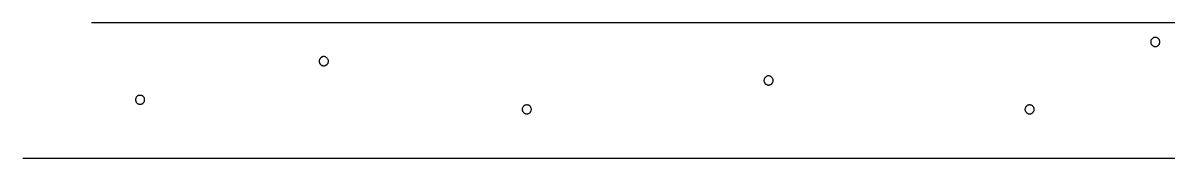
# Model space of a CAD drawing. Header units: metres. Extents: x 0 to 420, y 0 to 297.
# Drawn here: x 237.51 to 280.02, y 215.12 to 220.16 of the extents above; entities that cross this region are included whole.
import ezdxf

# ---------------------------------------------------------------- set-up
doc = ezdxf.new("R2010")
doc.units = ezdxf.units.M

msp = doc.modelspace()

# ---------------------------------------------------------------- linework, layer by layer
for p, q in [((300.09, 220.16), (240.06, 220.16)), ((279.39, 219.5), (279.38, 219.48)), ((279.38, 219.48), (279.38, 219.46)), ((279.38, 219.46), (279.38, 219.45)), ((279.38, 219.45), (279.38, 219.43)), ((279.38, 219.45), (279.38, 219.45)), ((279.38, 219.43), (279.38, 219.41)), ((279.38, 219.41), (279.39, 219.4)), ((279.4, 219.53), (279.39, 219.51)), ((279.39, 219.51), (279.39, 219.5)), ((279.39, 219.4), (279.39, 219.38)), ((279.39, 219.38), (279.4, 219.37)), ((279.41, 219.54), (279.4, 219.53)), ((279.42, 219.55), (279.41, 219.54)), ((279.43, 219.57), (279.42, 219.55)), ((279.44, 219.58), (279.43, 219.57)), ((279.46, 219.59), (279.44, 219.58)), ((279.47, 219.6), (279.46, 219.59)), ((279.49, 219.6), (279.47, 219.6)), ((279.5, 219.61), (279.49, 219.6)), ((279.52, 219.61), (279.5, 219.61)), ((279.53, 219.61), (279.52, 219.61)), ((279.55, 219.62), (279.53, 219.61)), ((279.57, 219.61), (279.55, 219.62)), ((279.58, 219.61), (279.57, 219.61)), ((279.6, 219.61), (279.58, 219.61)), ((279.62, 219.6), (279.6, 219.61)), ((279.63, 219.6), (279.62, 219.6)), ((279.64, 219.59), (279.63, 219.6)), ((279.66, 219.58), (279.64, 219.59)), ((279.67, 219.57), (279.66, 219.58)), ((279.68, 219.55), (279.67, 219.57)), ((279.69, 219.54), (279.68, 219.55)), ((279.7, 219.53), (279.69, 219.54)), ((279.71, 219.51), (279.7, 219.53)), ((279.7, 219.37), (279.71, 219.38)), ((279.71, 219.5), (279.71, 219.51)), ((279.72, 219.48), (279.71, 219.5)), ((279.71, 219.4), (279.72, 219.41)), ((279.71, 219.38), (279.71, 219.4)), ((279.72, 219.46), (279.72, 219.48)), ((279.72, 219.45), (279.72, 219.46)), ((279.72, 219.43), (279.72, 219.45)), ((279.72, 219.45), (279.72, 219.45)), ((279.72, 219.41), (279.72, 219.43)), ((279.4, 219.37), (279.41, 219.35)), ((279.41, 219.35), (279.42, 219.34)), ((279.42, 219.34), (279.43, 219.33)), ((279.43, 219.33), (279.44, 219.31)), ((279.44, 219.31), (279.46, 219.3)), ((279.46, 219.3), (279.47, 219.3)), ((279.47, 219.3), (279.49, 219.29)), ((279.49, 219.29), (279.5, 219.28)), ((279.5, 219.28), (279.52, 219.28)), ((279.52, 219.28), (279.53, 219.28)), ((279.53, 219.28), (279.55, 219.28)), ((279.55, 219.28), (279.57, 219.28)), ((279.57, 219.28), (279.58, 219.28)), ((279.58, 219.28), (279.6, 219.28)), ((279.6, 219.28), (279.62, 219.29)), ((279.62, 219.29), (279.63, 219.3)), ((279.63, 219.3), (279.64, 219.3)), ((279.64, 219.3), (279.66, 219.31)), ((279.66, 219.31), (279.67, 219.33)), ((279.67, 219.33), (279.68, 219.34)), ((279.68, 219.34), (279.69, 219.35)), ((279.69, 219.35), (279.7, 219.37)), ((248.52, 218.78), (248.51, 218.76)), ((248.51, 218.76), (248.51, 218.75)), ((248.51, 218.75), (248.51, 218.73)), ((248.51, 218.73), (248.51, 218.71)), ((248.51, 218.73), (248.51, 218.73)), ((248.51, 218.71), (248.51, 218.7)), ((248.51, 218.7), (248.52, 218.68)), ((248.53, 218.81), (248.52, 218.79)), ((248.52, 218.79), (248.52, 218.78)), ((248.52, 218.68), (248.52, 218.66)), ((248.52, 218.66), (248.53, 218.65)), ((248.54, 218.82), (248.53, 218.81)), ((248.53, 218.65), (248.54, 218.63)), ((248.55, 218.84), (248.54, 218.82)), ((248.54, 218.63), (248.55, 218.62)), ((248.56, 218.85), (248.55, 218.84)), ((248.55, 218.62), (248.56, 218.61)), ((248.57, 218.86), (248.56, 218.85)), ((248.56, 218.61), (248.57, 218.6)), ((248.59, 218.87), (248.57, 218.86)), ((248.57, 218.6), (248.59, 218.59)), ((248.6, 218.88), (248.59, 218.87)), ((248.59, 218.59), (248.6, 218.58)), ((248.61, 218.89), (248.6, 218.88)), ((248.6, 218.58), (248.61, 218.57)), ((248.63, 218.89), (248.61, 218.89)), ((248.61, 218.57), (248.63, 218.57)), ((248.65, 218.9), (248.63, 218.89)), ((248.63, 218.57), (248.65, 218.56)), ((248.66, 218.9), (248.65, 218.9)), ((248.65, 218.56), (248.66, 218.56)), ((248.68, 218.9), (248.66, 218.9)), ((248.66, 218.56), (248.68, 218.56)), ((248.7, 218.9), (248.68, 218.9)), ((248.68, 218.56), (248.7, 218.56)), ((248.71, 218.9), (248.7, 218.9)), ((248.7, 218.56), (248.71, 218.56)), ((248.73, 218.89), (248.71, 218.9)), ((248.71, 218.56), (248.73, 218.57)), ((248.74, 218.89), (248.73, 218.89)), ((248.73, 218.57), (248.74, 218.57)), ((248.76, 218.88), (248.74, 218.89)), ((248.74, 218.57), (248.76, 218.58)), ((248.77, 218.87), (248.76, 218.88)), ((248.76, 218.58), (248.77, 218.59)), ((248.79, 218.86), (248.77, 218.87)), ((248.77, 218.59), (248.79, 218.6)), ((248.8, 218.85), (248.79, 218.86)), ((248.79, 218.6), (248.8, 218.61)), ((248.81, 218.84), (248.8, 218.85)), ((248.8, 218.61), (248.81, 218.62)), ((248.82, 218.82), (248.81, 218.84)), ((248.81, 218.62), (248.82, 218.63)), ((248.83, 218.81), (248.82, 218.82)), ((248.82, 218.63), (248.83, 218.65)), ((248.84, 218.79), (248.83, 218.81)), ((248.83, 218.65), (248.84, 218.66)), ((248.84, 218.78), (248.84, 218.79)), ((248.85, 218.76), (248.84, 218.78)), ((248.84, 218.68), (248.85, 218.7)), ((248.84, 218.66), (248.84, 218.68)), ((248.85, 218.75), (248.85, 218.76)), ((248.85, 218.73), (248.85, 218.75)), ((248.85, 218.71), (248.85, 218.73)), ((248.85, 218.73), (248.85, 218.73)), ((248.85, 218.7), (248.85, 218.71)), ((265.05, 218.11), (265.04, 218.09)), ((265.06, 218.12), (265.05, 218.11)), ((265.07, 218.13), (265.06, 218.12)), ((265.08, 218.14), (265.07, 218.13)), ((265.1, 218.15), (265.08, 218.14)), ((265.11, 218.16), (265.1, 218.15)), ((265.13, 218.17), (265.11, 218.16)), ((265.14, 218.17), (265.13, 218.17)), ((265.16, 218.18), (265.14, 218.17)), ((265.18, 218.18), (265.16, 218.18)), ((265.19, 218.18), (265.18, 218.18)), ((265.21, 218.18), (265.19, 218.18)), ((265.22, 218.18), (265.21, 218.18)), ((265.24, 218.17), (265.22, 218.18)), ((265.26, 218.17), (265.24, 218.17)), ((265.27, 218.16), (265.26, 218.17)), ((265.29, 218.15), (265.27, 218.16)), ((265.3, 218.14), (265.29, 218.15)), ((265.31, 218.13), (265.3, 218.14)), ((265.32, 218.12), (265.31, 218.13)), ((265.33, 218.11), (265.32, 218.12)), ((265.34, 218.09), (265.33, 218.11)), ((265.03, 218.05), (265.02, 218.03)), ((265.02, 218.03), (265.02, 218.01)), ((265.02, 218.01), (265.02, 218)), ((265.02, 218.01), (265.02, 218.01)), ((265.02, 218), (265.03, 217.98)), ((265.04, 218.08), (265.03, 218.06)), ((265.03, 218.06), (265.03, 218.05)), ((265.03, 217.98), (265.03, 217.96)), ((265.03, 217.96), (265.04, 217.95)), ((265.04, 218.09), (265.04, 218.08)), ((265.04, 217.95), (265.04, 217.93)), ((265.04, 217.93), (265.05, 217.92)), ((265.05, 217.92), (265.06, 217.9)), ((265.06, 217.9), (265.07, 217.89)), ((265.07, 217.89), (265.08, 217.88)), ((265.08, 217.88), (265.1, 217.87)), ((265.1, 217.87), (265.11, 217.86)), ((265.11, 217.86), (265.13, 217.86)), ((265.13, 217.86), (265.14, 217.85)), ((265.14, 217.85), (265.16, 217.85)), ((265.16, 217.85), (265.18, 217.84)), ((265.18, 217.84), (265.19, 217.84)), ((265.19, 217.84), (265.21, 217.84)), ((265.21, 217.84), (265.22, 217.85)), ((265.22, 217.85), (265.24, 217.85)), ((265.24, 217.85), (265.26, 217.86)), ((265.26, 217.86), (265.27, 217.86)), ((265.27, 217.86), (265.29, 217.87)), ((265.29, 217.87), (265.3, 217.88)), ((265.3, 217.88), (265.31, 217.89)), ((265.31, 217.89), (265.32, 217.9)), ((265.32, 217.9), (265.33, 217.92)), ((265.33, 217.92), (265.34, 217.93)), ((265.35, 218.08), (265.34, 218.09)), ((265.34, 217.93), (265.35, 217.95)), ((265.35, 218.06), (265.35, 218.08)), ((265.36, 218.05), (265.35, 218.06)), ((265.35, 217.96), (265.36, 217.98)), ((265.35, 217.95), (265.35, 217.96)), ((265.36, 218.03), (265.36, 218.05)), ((265.36, 218.01), (265.36, 218.03)), ((265.36, 218), (265.36, 218.01)), ((265.36, 218.01), (265.36, 218.01)), ((265.36, 217.98), (265.36, 218)), ((241.7, 217.34), (241.69, 217.33)), ((241.69, 217.33), (241.69, 217.31)), ((241.69, 217.31), (241.69, 217.3)), ((241.69, 217.3), (241.69, 217.28)), ((241.69, 217.3), (241.69, 217.3)), ((241.69, 217.28), (241.69, 217.26)), ((241.69, 217.26), (241.7, 217.25)), ((241.71, 217.38), (241.7, 217.36)), ((241.7, 217.36), (241.7, 217.34)), ((241.72, 217.39), (241.71, 217.38)), ((241.73, 217.4), (241.72, 217.39)), ((241.74, 217.42), (241.73, 217.4)), ((241.75, 217.43), (241.74, 217.42)), ((241.76, 217.44), (241.75, 217.43)), ((241.78, 217.44), (241.76, 217.44)), ((241.79, 217.45), (241.78, 217.44)), ((241.81, 217.46), (241.79, 217.45)), ((241.83, 217.46), (241.81, 217.46)), ((241.84, 217.46), (241.83, 217.46)), ((241.86, 217.46), (241.84, 217.46)), ((241.88, 217.46), (241.86, 217.46)), ((241.89, 217.46), (241.88, 217.46)), ((241.91, 217.46), (241.89, 217.46)), ((241.92, 217.45), (241.91, 217.46)), ((241.94, 217.44), (241.92, 217.45)), ((241.95, 217.44), (241.94, 217.44)), ((241.97, 217.43), (241.95, 217.44)), ((241.98, 217.42), (241.97, 217.43)), ((241.99, 217.4), (241.98, 217.42)), ((242, 217.39), (241.99, 217.4)), ((242.01, 217.38), (242, 217.39)), ((242.02, 217.36), (242.01, 217.38)), ((242.02, 217.34), (242.02, 217.36)), ((242.03, 217.33), (242.02, 217.34)), ((242.02, 217.25), (242.03, 217.26)), ((242.03, 217.31), (242.03, 217.33)), ((242.03, 217.3), (242.03, 217.31)), ((242.03, 217.28), (242.03, 217.3)), ((242.03, 217.3), (242.03, 217.3)), ((242.03, 217.26), (242.03, 217.28)), ((241.7, 217.25), (241.7, 217.23)), ((241.7, 217.23), (241.71, 217.22)), ((241.71, 217.22), (241.72, 217.2)), ((241.72, 217.2), (241.73, 217.19)), ((241.73, 217.19), (241.74, 217.18)), ((241.74, 217.18), (241.75, 217.16)), ((241.75, 217.16), (241.76, 217.15)), ((241.76, 217.15), (241.78, 217.15)), ((241.78, 217.15), (241.79, 217.14)), ((241.79, 217.14), (241.81, 217.13)), ((241.81, 217.13), (241.83, 217.13)), ((241.83, 217.13), (241.84, 217.13)), ((241.84, 217.13), (241.86, 217.13)), ((241.86, 217.13), (241.88, 217.13)), ((241.88, 217.13), (241.89, 217.13)), ((241.89, 217.13), (241.91, 217.13)), ((241.91, 217.13), (241.92, 217.14)), ((241.92, 217.14), (241.94, 217.15)), ((241.94, 217.15), (241.95, 217.15)), ((241.95, 217.15), (241.97, 217.16)), ((241.97, 217.16), (241.98, 217.18)), ((241.98, 217.18), (241.99, 217.19)), ((241.99, 217.19), (242, 217.2)), ((242, 217.2), (242.01, 217.22)), ((242.01, 217.22), (242.02, 217.23)), ((242.02, 217.23), (242.02, 217.25)), ((256.06, 216.99), (256.05, 216.97)), ((256.05, 216.97), (256.05, 216.95)), ((256.05, 216.95), (256.05, 216.94)), ((256.05, 216.94), (256.05, 216.92)), ((256.05, 216.94), (256.05, 216.94)), ((256.05, 216.92), (256.05, 216.9)), ((256.05, 216.9), (256.06, 216.89)), ((256.07, 217.02), (256.06, 217)), ((256.06, 217), (256.06, 216.99)), ((256.06, 216.89), (256.06, 216.87)), ((256.06, 216.87), (256.07, 216.86)), ((256.08, 217.03), (256.07, 217.02)), ((256.07, 216.86), (256.08, 216.84)), ((256.09, 217.04), (256.08, 217.03)), ((256.08, 216.84), (256.09, 216.83)), ((256.1, 217.06), (256.09, 217.04)), ((256.09, 216.83), (256.1, 216.82)), ((256.11, 217.07), (256.1, 217.06)), ((256.12, 217.08), (256.11, 217.07)), ((256.14, 217.09), (256.12, 217.08)), ((256.15, 217.09), (256.14, 217.09)), ((256.17, 217.1), (256.15, 217.09)), ((256.18, 217.1), (256.17, 217.1)), ((256.2, 217.11), (256.18, 217.1)), ((256.22, 217.11), (256.2, 217.11)), ((256.23, 217.11), (256.22, 217.11)), ((256.25, 217.1), (256.23, 217.11)), ((256.27, 217.1), (256.25, 217.1)), ((256.28, 217.09), (256.27, 217.1)), ((256.3, 217.09), (256.28, 217.09)), ((256.31, 217.08), (256.3, 217.09)), ((256.33, 217.07), (256.31, 217.08)), ((256.34, 217.06), (256.33, 217.07)), ((256.35, 217.04), (256.34, 217.06)), ((256.34, 216.82), (256.35, 216.83)), ((256.36, 217.03), (256.35, 217.04)), ((256.35, 216.83), (256.36, 216.84)), ((256.37, 217.02), (256.36, 217.03)), ((256.36, 216.84), (256.37, 216.86)), ((256.37, 217), (256.37, 217.02)), ((256.38, 216.99), (256.37, 217)), ((256.37, 216.87), (256.38, 216.89)), ((256.37, 216.86), (256.37, 216.87)), ((256.38, 216.97), (256.38, 216.99)), ((256.39, 216.95), (256.38, 216.97)), ((256.38, 216.9), (256.39, 216.92)), ((256.38, 216.89), (256.38, 216.9)), ((256.39, 216.94), (256.39, 216.95)), ((256.39, 216.92), (256.39, 216.94)), ((256.39, 216.94), (256.39, 216.94)), ((274.72, 216.97), (274.71, 216.95)), ((274.71, 216.95), (274.71, 216.94)), ((274.71, 216.94), (274.71, 216.92)), ((274.71, 216.94), (274.71, 216.94)), ((274.71, 216.92), (274.72, 216.9)), ((274.73, 217), (274.72, 216.99)), ((274.72, 216.99), (274.72, 216.97)), ((274.72, 216.9), (274.72, 216.89)), ((274.72, 216.89), (274.73, 216.87)), ((274.74, 217.03), (274.73, 217.02)), ((274.73, 217.02), (274.73, 217)), ((274.73, 216.87), (274.73, 216.86)), ((274.73, 216.86), (274.74, 216.84)), ((274.75, 217.04), (274.74, 217.03)), ((274.74, 216.84), (274.75, 216.83)), ((274.76, 217.06), (274.75, 217.04)), ((274.75, 216.83), (274.76, 216.82)), ((274.78, 217.07), (274.76, 217.06)), ((274.79, 217.08), (274.78, 217.07)), ((274.8, 217.09), (274.79, 217.08)), ((274.82, 217.09), (274.8, 217.09)), ((274.83, 217.1), (274.82, 217.09)), ((274.85, 217.1), (274.83, 217.1)), ((274.87, 217.11), (274.85, 217.1)), ((274.88, 217.11), (274.87, 217.11)), ((274.9, 217.11), (274.88, 217.11)), ((274.92, 217.1), (274.9, 217.11)), ((274.93, 217.1), (274.92, 217.1)), ((274.95, 217.09), (274.93, 217.1)), ((274.96, 217.09), (274.95, 217.09)), ((274.98, 217.08), (274.96, 217.09)), ((274.99, 217.07), (274.98, 217.08)), ((275, 217.06), (274.99, 217.07)), ((275.01, 217.04), (275, 217.06)), ((275, 216.82), (275.01, 216.83)), ((275.02, 217.03), (275.01, 217.04)), ((275.01, 216.83), (275.02, 216.84)), ((275.03, 217.02), (275.02, 217.03)), ((275.02, 216.84), (275.03, 216.86)), ((275.04, 217), (275.03, 217.02)), ((275.03, 216.86), (275.04, 216.87)), ((275.05, 216.99), (275.04, 217)), ((275.04, 216.87), (275.05, 216.89)), ((275.05, 216.97), (275.05, 216.99)), ((275.05, 216.95), (275.05, 216.97)), ((275.05, 216.94), (275.05, 216.95)), ((275.05, 216.92), (275.05, 216.94)), ((275.05, 216.94), (275.05, 216.94)), ((275.05, 216.9), (275.05, 216.92)), ((275.05, 216.89), (275.05, 216.9)), ((256.1, 216.82), (256.11, 216.81)), ((256.11, 216.81), (256.12, 216.8)), ((256.12, 216.8), (256.14, 216.79)), ((256.14, 216.79), (256.15, 216.78)), ((256.15, 216.78), (256.17, 216.77)), ((256.17, 216.77), (256.18, 216.77)), ((256.18, 216.77), (256.2, 216.77)), ((256.2, 216.77), (256.22, 216.77)), ((256.22, 216.77), (256.23, 216.77)), ((256.23, 216.77), (256.25, 216.77)), ((256.25, 216.77), (256.27, 216.77)), ((256.27, 216.77), (256.28, 216.78)), ((256.28, 216.78), (256.3, 216.79)), ((256.3, 216.79), (256.31, 216.8)), ((256.31, 216.8), (256.33, 216.81)), ((256.33, 216.81), (256.34, 216.82)), ((274.76, 216.82), (274.78, 216.81)), ((274.78, 216.81), (274.79, 216.8)), ((274.79, 216.8), (274.8, 216.79)), ((274.8, 216.79), (274.82, 216.78)), ((274.82, 216.78), (274.83, 216.77)), ((274.83, 216.77), (274.85, 216.77)), ((274.85, 216.77), (274.87, 216.77)), ((274.87, 216.77), (274.88, 216.77)), ((274.88, 216.77), (274.9, 216.77)), ((274.9, 216.77), (274.92, 216.77)), ((274.92, 216.77), (274.93, 216.77)), ((274.93, 216.77), (274.95, 216.78)), ((274.95, 216.78), (274.96, 216.79)), ((274.96, 216.79), (274.98, 216.8)), ((274.98, 216.8), (274.99, 216.81)), ((274.99, 216.81), (275, 216.82)), ((237.51, 215.12), (296.03, 215.12))]:
    msp.add_line(p, q)

doc.saveas('drawing.dxf')
